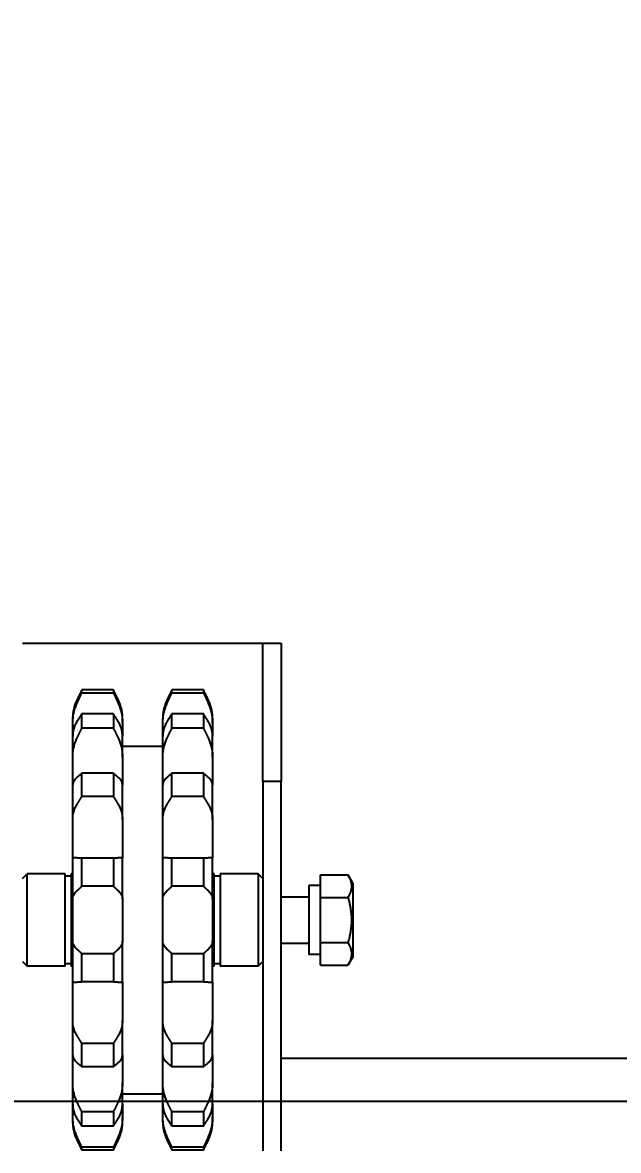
# Model space of a CAD drawing. Header units: millimetres. Extents: x -383313 to -161684, y -117025 to 99224.
# Drawn here: x -332368.6 to -332239.6, y 36572.7 to 36817.1 of the extents above; entities that cross this region are included whole.
import ezdxf

# ---------------------------------------------------------------- set-up
doc = ezdxf.new("R2010")
doc.units = ezdxf.units.MM
doc.header["$MEASUREMENT"] = 0
doc.layers.get('Defpoints').update_dxf_attribs({"color": 31})
for name, color, linetype in [('001__КОНСТРУКТИВ__размеры внутр.', 7, 'Continuous'), ('PV-10B1', 7, 'Continuous'), ('PV-3401', 7, 'Continuous')]:
    doc.layers.add(name, color=color, linetype=linetype)
doc.styles.add('PSTUDIO', font='arial.ttf')
doc.dimstyles.new('PS_TICK', dxfattribs={"dimscale": 100, "dimtxt": 2.5, "dimasz": 1, "dimexe": 2, "dimexo": 2, "dimgap": 1, "dimtad": 1, "dimdec": 0, "dimzin": 0, "dimdsep": 46, "dimtxsty": 'PSTUDIO', "dimblk": 'ARCHTICK', "dimcen": 2, "dimdle": 1.5, "dimse1": 1, "dimse2": 1, "dimadec": 0, "dimazin": 0, "dimtfac": 1, "dimtdec": 0, "dimtix": 1, "dimtmove": 1, "dimatfit": 3, "dimldrblk": 'ARCHTICK', "dimfxl": 1, "dimtolj": 1, "dimtzin": 0, "dimarcsym": 0})

# ---------------------------------------------------------------- blocks, each defined once
blk = doc.blocks.new('_ArchTick')
at = {"color": 0, "linetype": 'ByBlock', "const_width": 0.15}
blk.add_lwpolyline([(-0.5, -0.5), (0.5, 0.5)], dxfattribs=at)
blk = doc.blocks.new('*D245')
at = {"layer": '001__КОНСТРУКТИВ__размеры внутр.', "color": 0, "lineweight": -2, "ltscale": 100, "transparency": 16777216}
for p, q in [((-333441.82, 37873.63), (-333441.82, 35438.43)), ((-328427.44, 36876.75), (-328427.44, 35438.43)), ((-333591.82, 35638.43), (-328277.44, 35638.43))]:
    blk.add_line(p, q, dxfattribs=at)
at = {"layer": 'Defpoints', "color": 0, "ltscale": 100, "transparency": 16777216}
for p in [(-333441.82, 38073.63), (-328427.44, 37076.75), (-328427.44, 35638.43)]:
    blk.add_point(p, dxfattribs=at)
at = {"layer": '001__КОНСТРУКТИВ__размеры внутр.', "color": 0, "lineweight": -2, "ltscale": 100, "transparency": 16777216, "xscale": 100, "yscale": 100, "zscale": 100, "rotation": 180}
blk.add_blockref('_ArchTick', (-333441.82, 35638.43), dxfattribs=at)
at = {"layer": '001__КОНСТРУКТИВ__размеры внутр.', "color": 0, "lineweight": -2, "ltscale": 100, "transparency": 16777216, "xscale": 100, "yscale": 100, "zscale": 100}
blk.add_blockref('_ArchTick', (-328427.44, 35638.43), dxfattribs=at)
at = {"layer": '001__КОНСТРУКТИВ__размеры внутр.', "color": 0, "ltscale": 100, "transparency": 16777216, "insert": (-330934.63, 35866.07), "char_height": 250, "attachment_point": 5, "style": 'PSTUDIO'}
blk.add_mtext('\\A1;5014', dxfattribs=at)
blk = doc.blocks.new('*U200')
at = {"layer": 'PV-3401'}
for p, q in [((-1678.6, 5802.65), (-1678.6, 5357.65)), ((-1716.6, 5373.15), (-1718.42, 5372.1)), ((-1718.42, 5366.15), (-1718.42, 5372.1)), ((-1716.6, 5373.15), (-1700.6, 5373.15)), ((-1713.51, 5366.15), (-1713.51, 5372.1)), ((-1703.7, 5366.15), (-1703.7, 5372.1)), ((-1700.6, 5373.15), (-1698.79, 5372.1)), ((-1698.79, 5366.15), (-1698.79, 5372.1)), ((-1713.51, 5366.15), (-1718.42, 5366.15)), ((-1716.1, 5366.15), (-1716.1, 5363.65)), ((-1703.7, 5366.15), (-1713.51, 5366.15)), ((-1698.79, 5366.15), (-1703.7, 5366.15)), ((-1701.1, 5366.15), (-1701.1, 5363.65)), ((-1716.1, 5363.65), (-1701.1, 5363.65)), ((-1713.6, 5357.65), (-1713.6, 5363.65)), ((-1703.6, 5357.65), (-1703.6, 5363.65)), ((-1768.6, 5357.65), (-1738.6, 5357.65)), ((-1768.6, 5353.65), (-1768.6, 5357.65)), ((-1738.6, 5357.65), (-1738.6, 5353.65)), ((-1658.6, 5357.65), (-1738.6, 5357.65)), ((-1738.6, 5353.65), (-1768.6, 5353.65)), ((-1768.6, 5349.65), (-1768.6, 5353.65)), ((-1738.6, 5353.65), (-1658.6, 5353.65)), ((-1717.6, 5353.65), (-1718.6, 5352.65)), ((-1718.6, 5352.65), (-1698.6, 5352.65)), ((-1718.6, 5352.65), (-1718.6, 5344.45)), ((-1699.6, 5353.65), (-1698.6, 5352.65)), ((-1698.6, 5352.65), (-1698.6, 5344.45)), ((-1768.6, 5305.65), (-1768.6, 5349.65)), ((-1751.26, 5342.8), (-1752.22, 5342.8)), ((-1751.26, 5342.8), (-1749.33, 5342.8)), ((-1749.33, 5342.8), (-1748.46, 5342.8)), ((-1743.87, 5342.8), (-1748.46, 5342.8)), ((-1743.87, 5342.8), (-1742.01, 5342.8)), ((-1742.01, 5342.8), (-1737.81, 5342.8)), ((-1730.38, 5342.8), (-1737.81, 5342.8)), ((-1730.38, 5342.8), (-1728.91, 5342.8)), ((-1728.91, 5342.8), (-1722.15, 5342.8)), ((-1722.15, 5342.8), (-1722.12, 5342.8)), ((-1713.13, 5342.8), (-1722.12, 5342.8)), ((-1718.6, 5344.45), (-1698.6, 5344.45)), ((-1698.6, 5343.15), (-1718.6, 5343.15)), ((-1718.6, 5343.15), (-1718.6, 5342.8)), ((-1718.1, 5344.45), (-1718.1, 5343.15)), ((-1713.13, 5342.8), (-1712.31, 5342.8)), ((-1712.31, 5342.8), (-1704.9, 5342.8)), ((-1704.9, 5342.8), (-1704.08, 5342.8)), ((-1695.09, 5342.8), (-1704.08, 5342.8)), ((-1699.1, 5344.45), (-1699.1, 5343.15)), ((-1698.6, 5343.15), (-1698.6, 5342.8)), ((-1695.09, 5342.8), (-1695.06, 5342.8)), ((-1695.06, 5342.8), (-1688.29, 5342.8)), ((-1688.29, 5342.8), (-1686.83, 5342.8)), ((-1679.39, 5342.8), (-1686.83, 5342.8)), ((-1679.39, 5342.8), (-1675.2, 5342.8)), ((-1675.2, 5342.8), (-1673.34, 5342.8)), ((-1668.74, 5342.8), (-1673.34, 5342.8)), ((-1668.74, 5342.8), (-1667.88, 5342.8)), ((-1667.88, 5342.8), (-1665.95, 5342.8)), ((-1664.99, 5342.8), (-1665.95, 5342.8)), ((-1758.46, 5340.8), (-1758.46, 5334)), ((-1757.81, 5334), (-1757.81, 5340.8)), ((-1753.29, 5340.8), (-1753.29, 5334)), ((-1750.18, 5340.8), (-1750.18, 5334)), ((-1740.39, 5340.8), (-1740.39, 5334)), ((-1735.36, 5340.8), (-1735.36, 5334)), ((-1722, 5340.8), (-1722, 5334)), ((-1715.92, 5340.8), (-1715.92, 5334)), ((-1701.29, 5340.8), (-1701.29, 5334)), ((-1695.21, 5340.8), (-1695.21, 5334)), ((-1681.85, 5340.8), (-1681.85, 5334)), ((-1676.81, 5340.8), (-1676.81, 5334)), ((-1667.03, 5340.8), (-1667.03, 5334)), ((-1663.92, 5340.8), (-1663.92, 5334)), ((-1659.4, 5340.8), (-1659.4, 5334)), ((-1658.75, 5340.8), (-1658.75, 5334)), ((-1751.26, 5332), (-1752.22, 5332)), ((-1749.33, 5332), (-1751.26, 5332)), ((-1748.46, 5332), (-1749.33, 5332)), ((-1743.87, 5332), (-1748.46, 5332)), ((-1746.25, 5323.3), (-1746.25, 5332)), ((-1742.01, 5332), (-1743.87, 5332)), ((-1737.81, 5332), (-1742.01, 5332)), ((-1730.38, 5332), (-1737.81, 5332)), ((-1728.91, 5332), (-1730.38, 5332)), ((-1722.15, 5332), (-1728.91, 5332)), ((-1722.12, 5332), (-1722.15, 5332)), ((-1713.13, 5332), (-1722.12, 5332)), ((-1712.31, 5332), (-1713.13, 5332)), ((-1704.9, 5332), (-1712.31, 5332)), ((-1704.08, 5332), (-1704.9, 5332)), ((-1695.09, 5332), (-1704.08, 5332)), ((-1695.06, 5332), (-1695.09, 5332)), ((-1688.29, 5332), (-1695.06, 5332)), ((-1686.83, 5332), (-1688.29, 5332)), ((-1679.39, 5332), (-1686.83, 5332)), ((-1675.2, 5332), (-1679.39, 5332)), ((-1673.34, 5332), (-1675.2, 5332)), ((-1668.74, 5332), (-1673.34, 5332)), ((-1670.96, 5323.3), (-1670.96, 5332)), ((-1667.88, 5332), (-1668.74, 5332)), ((-1665.95, 5332), (-1667.88, 5332)), ((-1664.99, 5332), (-1665.95, 5332)), ((-1751.26, 5323.3), (-1752.22, 5323.3)), ((-1751.26, 5323.3), (-1749.33, 5323.3)), ((-1749.33, 5323.3), (-1748.46, 5323.3)), ((-1743.87, 5323.3), (-1748.46, 5323.3)), ((-1743.87, 5323.3), (-1742.01, 5323.3)), ((-1742.01, 5323.3), (-1737.81, 5323.3)), ((-1730.38, 5323.3), (-1737.81, 5323.3)), ((-1730.38, 5323.3), (-1728.91, 5323.3)), ((-1728.91, 5323.3), (-1722.15, 5323.3)), ((-1722.15, 5323.3), (-1722.12, 5323.3)), ((-1713.13, 5323.3), (-1722.12, 5323.3)), ((-1713.13, 5323.3), (-1712.31, 5323.3)), ((-1712.31, 5323.3), (-1704.9, 5323.3)), ((-1704.9, 5323.3), (-1704.08, 5323.3)), ((-1695.09, 5323.3), (-1704.08, 5323.3)), ((-1695.09, 5323.3), (-1695.06, 5323.3)), ((-1695.06, 5323.3), (-1688.29, 5323.3)), ((-1688.29, 5323.3), (-1686.83, 5323.3)), ((-1679.39, 5323.3), (-1686.83, 5323.3)), ((-1679.39, 5323.3), (-1675.2, 5323.3)), ((-1675.2, 5323.3), (-1673.34, 5323.3)), ((-1668.74, 5323.3), (-1673.34, 5323.3)), ((-1668.74, 5323.3), (-1667.88, 5323.3)), ((-1667.88, 5323.3), (-1665.95, 5323.3)), ((-1664.99, 5323.3), (-1665.95, 5323.3)), ((-1758.46, 5321.3), (-1758.46, 5314.5)), ((-1757.81, 5314.5), (-1757.81, 5321.3)), ((-1753.29, 5321.3), (-1753.29, 5314.5)), ((-1750.18, 5321.3), (-1750.18, 5314.5)), ((-1740.39, 5321.3), (-1740.39, 5314.5)), ((-1735.36, 5321.3), (-1735.36, 5314.5)), ((-1722, 5321.3), (-1722, 5314.5)), ((-1715.92, 5321.3), (-1715.92, 5314.5)), ((-1701.29, 5321.3), (-1701.29, 5314.5)), ((-1695.21, 5321.3), (-1695.21, 5314.5)), ((-1681.85, 5321.3), (-1681.85, 5314.5)), ((-1676.81, 5321.3), (-1676.81, 5314.5)), ((-1667.03, 5321.3), (-1667.03, 5314.5)), ((-1663.92, 5321.3), (-1663.92, 5314.5)), ((-1659.4, 5321.3), (-1659.4, 5314.5)), ((-1658.75, 5321.3), (-1658.75, 5314.5)), ((-1751.26, 5312.5), (-1752.22, 5312.5)), ((-1749.33, 5312.5), (-1751.26, 5312.5)), ((-1748.46, 5312.5), (-1749.33, 5312.5)), ((-1743.87, 5312.5), (-1748.46, 5312.5)), ((-1742.01, 5312.5), (-1743.87, 5312.5)), ((-1737.81, 5312.5), (-1742.01, 5312.5)), ((-1730.38, 5312.5), (-1737.81, 5312.5)), ((-1728.91, 5312.5), (-1730.38, 5312.5)), ((-1722.15, 5312.5), (-1728.91, 5312.5)), ((-1722.12, 5312.5), (-1722.15, 5312.5)), ((-1713.13, 5312.5), (-1722.12, 5312.5)), ((-1718.6, 5312.5), (-1718.6, 5312.15)), ((-1718.6, 5312.15), (-1698.6, 5312.15)), ((-1698.6, 5310.85), (-1718.6, 5310.85)), ((-1718.6, 5310.85), (-1718.6, 5302.65)), ((-1718.1, 5312.15), (-1718.1, 5310.85)), ((-1712.31, 5312.5), (-1713.13, 5312.5)), ((-1704.9, 5312.5), (-1712.31, 5312.5)), ((-1704.08, 5312.5), (-1704.9, 5312.5)), ((-1695.09, 5312.5), (-1704.08, 5312.5)), ((-1699.1, 5312.15), (-1699.1, 5310.85)), ((-1698.6, 5312.5), (-1698.6, 5312.15)), ((-1698.6, 5310.85), (-1698.6, 5302.65)), ((-1695.06, 5312.5), (-1695.09, 5312.5)), ((-1688.29, 5312.5), (-1695.06, 5312.5)), ((-1686.83, 5312.5), (-1688.29, 5312.5)), ((-1679.39, 5312.5), (-1686.83, 5312.5)), ((-1675.2, 5312.5), (-1679.39, 5312.5)), ((-1673.34, 5312.5), (-1675.2, 5312.5)), ((-1668.74, 5312.5), (-1673.34, 5312.5)), ((-1667.88, 5312.5), (-1668.74, 5312.5)), ((-1665.95, 5312.5), (-1667.88, 5312.5)), ((-1664.99, 5312.5), (-1665.95, 5312.5)), ((-1768.6, 5301.65), (-1768.6, 5305.65)), ((-1698.6, 5302.65), (-1718.6, 5302.65)), ((-1717.6, 5301.65), (-1718.6, 5302.65)), ((-1699.6, 5301.65), (-1698.6, 5302.65))]:
    blk.add_line(p, q, dxfattribs=at)
for centre, start, end in [((-1752.22, 5333.3), 90, 90.6401), ((-1664.99, 5333.3), 89.3599, 90), ((-1752.22, 5341.5), 269.3599, 270), ((-1664.99, 5341.5), 270, 270.6401), ((-1752.22, 5313.8), 90, 90.6401), ((-1664.99, 5313.8), 89.3599, 90), ((-1752.22, 5322), 269.3599, 270), ((-1664.99, 5322), 270, 270.6401)]:
    blk.add_arc(centre, 9.5, start, end, dxfattribs=at)
for points, weights in [([(-1718.42, 5372.1), (-1715.96, 5373.52), (-1713.51, 5372.1)], [1.22364575665, 1.41294441399, 1.22364575665]), ([(-1713.51, 5372.1), (-1708.6, 5373.52), (-1703.7, 5372.1)], [1.22364575665, 1.41294441399, 1.22364575665]), ([(-1703.7, 5372.1), (-1701.24, 5373.52), (-1698.79, 5372.1)], [1.22364575665, 1.41294441399, 1.22364575665]), ([(-1756.37, 5341.83), (-1757.39, 5341.33), (-1758.46, 5340.8)], [1, 1.00025461954, 1]), ([(-1758.46, 5340.8), (-1758.13, 5340.89), (-1757.81, 5340.8)], [1, 1.00194841845, 1]), ([(-1757.81, 5340.8), (-1756.69, 5341.33), (-1755.62, 5341.83)], [1, 1.00025461956, 1]), ([(-1751.68, 5341.83), (-1752.47, 5341.33), (-1753.29, 5340.8)], [1, 1.00025461956, 1]), ([(-1753.29, 5340.8), (-1751.73, 5340.89), (-1750.18, 5340.8)], [1, 1.00194841845, 1]), ([(-1750.18, 5340.8), (-1749.1, 5341.33), (-1748.07, 5341.83)], [1, 1.00025461954, 1]), ([(-1739.53, 5341.83), (-1739.95, 5341.33), (-1740.39, 5340.8)], [1, 1.00025461955, 1]), ([(-1740.39, 5340.8), (-1737.88, 5340.89), (-1735.36, 5340.8)], [1, 1.00194841845, 1]), ([(-1735.36, 5340.8), (-1734.51, 5341.33), (-1733.7, 5341.83)], [1, 1.00025461956, 1]), ([(-1722.04, 5341.83), (-1722.02, 5341.33), (-1722, 5340.8)], [1, 1.00025461956, 1]), ([(-1722, 5340.8), (-1718.96, 5340.89), (-1715.92, 5340.8)], [1, 1.00194841845, 1]), ([(-1715.92, 5340.8), (-1715.44, 5341.33), (-1714.98, 5341.83)], [1, 1.00025461955, 1]), ([(-1702.22, 5341.83), (-1701.77, 5341.33), (-1701.29, 5340.8)], [1, 1.00025461957, 1]), ([(-1701.29, 5340.8), (-1698.25, 5340.89), (-1695.21, 5340.8)], [1, 1.00194841845, 1]), ([(-1695.21, 5340.8), (-1695.19, 5341.33), (-1695.17, 5341.83)], [1, 1.00025461957, 1]), ([(-1683.51, 5341.83), (-1682.7, 5341.33), (-1681.85, 5340.8)], [1, 1.00025461956, 1]), ([(-1681.85, 5340.8), (-1679.33, 5340.89), (-1676.81, 5340.8)], [1, 1.00194841845, 1]), ([(-1676.81, 5340.8), (-1677.25, 5341.33), (-1677.67, 5341.83)], [1, 1.00025461955, 1]), ([(-1669.14, 5341.83), (-1668.1, 5341.33), (-1667.03, 5340.8)], [1, 1.00025461956, 1]), ([(-1667.03, 5340.8), (-1665.47, 5340.89), (-1663.92, 5340.8)], [1, 1.00194841845, 1]), ([(-1663.92, 5340.8), (-1664.74, 5341.33), (-1665.53, 5341.83)], [1, 1.00025461955, 1]), ([(-1661.59, 5341.83), (-1660.52, 5341.33), (-1659.4, 5340.8)], [1, 1.00025461958, 1]), ([(-1658.75, 5340.8), (-1659.81, 5341.33), (-1660.83, 5341.83)], [1, 1.00025461957, 1]), ([(-1659.4, 5340.8), (-1659.07, 5340.89), (-1658.75, 5340.8)], [1, 1.00194841845, 1]), ([(-1757.81, 5334), (-1758.13, 5333.9), (-1758.46, 5334)], [1, 1.00194841845, 1]), ([(-1758.46, 5334), (-1757.39, 5333.47), (-1756.37, 5332.97)], [1, 1.00025461957, 1]), ([(-1755.62, 5332.97), (-1756.69, 5333.47), (-1757.81, 5334)], [1, 1.00025461957, 1]), ([(-1750.18, 5334), (-1751.73, 5333.9), (-1753.29, 5334)], [1, 1.00194841845, 1]), ([(-1753.29, 5334), (-1752.47, 5333.47), (-1751.68, 5332.97)], [1, 1.00025461955, 1]), ([(-1748.07, 5332.97), (-1749.1, 5333.47), (-1750.18, 5334)], [1, 1.00025461956, 1]), ([(-1735.36, 5334), (-1737.88, 5333.9), (-1740.39, 5334)], [1, 1.00194841845, 1]), ([(-1740.39, 5334), (-1739.95, 5333.47), (-1739.53, 5332.97)], [1, 1.00025461956, 1]), ([(-1733.7, 5332.97), (-1734.51, 5333.47), (-1735.36, 5334)], [1, 1.00025461957, 1]), ([(-1722, 5334), (-1722.02, 5333.47), (-1722.04, 5332.97)], [1, 1.00025461955, 1]), ([(-1715.92, 5334), (-1718.96, 5333.9), (-1722, 5334)], [1, 1.00194841845, 1]), ([(-1714.98, 5332.97), (-1715.44, 5333.47), (-1715.92, 5334)], [1, 1.00025461956, 1]), ([(-1701.29, 5334), (-1701.77, 5333.47), (-1702.22, 5332.97)], [1, 1.00025461958, 1]), ([(-1695.21, 5334), (-1698.25, 5333.9), (-1701.29, 5334)], [1, 1.00194841845, 1]), ([(-1695.17, 5332.97), (-1695.19, 5333.47), (-1695.21, 5334)], [1, 1.00025461956, 1]), ([(-1681.85, 5334), (-1682.7, 5333.47), (-1683.51, 5332.97)], [1, 1.00025461956, 1]), ([(-1676.81, 5334), (-1679.33, 5333.9), (-1681.85, 5334)], [1, 1.00194841845, 1]), ([(-1677.67, 5332.97), (-1677.25, 5333.47), (-1676.81, 5334)], [1, 1.00025461956, 1]), ([(-1667.03, 5334), (-1668.1, 5333.47), (-1669.14, 5332.97)], [1, 1.00025461954, 1]), ([(-1663.92, 5334), (-1665.47, 5333.9), (-1667.03, 5334)], [1, 1.00194841845, 1]), ([(-1665.53, 5332.97), (-1664.74, 5333.47), (-1663.92, 5334)], [1, 1.00025461957, 1]), ([(-1659.4, 5334), (-1660.52, 5333.47), (-1661.59, 5332.97)], [1, 1.00025461953, 1]), ([(-1660.83, 5332.97), (-1659.81, 5333.47), (-1658.75, 5334)], [1, 1.00025461955, 1]), ([(-1658.75, 5334), (-1659.07, 5333.9), (-1659.4, 5334)], [1, 1.00194841845, 1]), ([(-1756.37, 5322.33), (-1757.39, 5321.83), (-1758.46, 5321.3)], [1, 1.00025461956, 1]), ([(-1758.46, 5321.3), (-1758.13, 5321.39), (-1757.81, 5321.3)], [1, 1.00194841845, 1]), ([(-1757.81, 5321.3), (-1756.69, 5321.83), (-1755.62, 5322.33)], [1, 1.00025461955, 1]), ([(-1751.68, 5322.33), (-1752.47, 5321.83), (-1753.29, 5321.3)], [1, 1.00025461957, 1]), ([(-1753.29, 5321.3), (-1751.73, 5321.39), (-1750.18, 5321.3)], [1, 1.00194841845, 1]), ([(-1750.18, 5321.3), (-1749.1, 5321.83), (-1748.07, 5322.33)], [1, 1.00025461954, 1]), ([(-1739.53, 5322.33), (-1739.95, 5321.83), (-1740.39, 5321.3)], [1, 1.00025461956, 1]), ([(-1740.39, 5321.3), (-1737.88, 5321.39), (-1735.36, 5321.3)], [1, 1.00194841845, 1]), ([(-1735.36, 5321.3), (-1734.51, 5321.83), (-1733.7, 5322.33)], [1, 1.00025461956, 1]), ([(-1722.04, 5322.33), (-1722.02, 5321.83), (-1722, 5321.3)], [1, 1.00025461954, 1]), ([(-1722, 5321.3), (-1718.96, 5321.39), (-1715.92, 5321.3)], [1, 1.00194841845, 1]), ([(-1715.92, 5321.3), (-1715.44, 5321.83), (-1714.98, 5322.33)], [1, 1.00025461958, 1]), ([(-1702.22, 5322.33), (-1701.77, 5321.83), (-1701.29, 5321.3)], [1, 1.00025461957, 1]), ([(-1701.29, 5321.3), (-1698.25, 5321.39), (-1695.21, 5321.3)], [1, 1.00194841845, 1]), ([(-1695.21, 5321.3), (-1695.19, 5321.83), (-1695.17, 5322.33)], [1, 1.00025461957, 1]), ([(-1683.51, 5322.33), (-1682.7, 5321.83), (-1681.85, 5321.3)], [1, 1.00025461957, 1]), ([(-1681.85, 5321.3), (-1679.33, 5321.39), (-1676.81, 5321.3)], [1, 1.00194841845, 1]), ([(-1676.81, 5321.3), (-1677.25, 5321.83), (-1677.67, 5322.33)], [1, 1.00025461955, 1]), ([(-1669.14, 5322.33), (-1668.1, 5321.83), (-1667.03, 5321.3)], [1, 1.00025461957, 1]), ([(-1667.03, 5321.3), (-1665.47, 5321.39), (-1663.92, 5321.3)], [1, 1.00194841845, 1]), ([(-1663.92, 5321.3), (-1664.74, 5321.83), (-1665.53, 5322.33)], [1, 1.00025461956, 1]), ([(-1661.59, 5322.33), (-1660.52, 5321.83), (-1659.4, 5321.3)], [1, 1.00025461957, 1]), ([(-1658.75, 5321.3), (-1659.81, 5321.83), (-1660.83, 5322.33)], [1, 1.00025461957, 1]), ([(-1659.4, 5321.3), (-1659.07, 5321.39), (-1658.75, 5321.3)], [1, 1.00194841845, 1]), ([(-1758.46, 5314.5), (-1757.39, 5313.97), (-1756.37, 5313.47)], [1, 1.00025461955, 1]), ([(-1757.81, 5314.5), (-1758.13, 5314.4), (-1758.46, 5314.5)], [1, 1.00194841845, 1]), ([(-1755.62, 5313.47), (-1756.69, 5313.97), (-1757.81, 5314.5)], [1, 1.00025461956, 1]), ([(-1753.29, 5314.5), (-1752.47, 5313.97), (-1751.68, 5313.47)], [1, 1.00025461955, 1]), ([(-1750.18, 5314.5), (-1751.73, 5314.4), (-1753.29, 5314.5)], [1, 1.00194841845, 1]), ([(-1748.07, 5313.47), (-1749.1, 5313.97), (-1750.18, 5314.5)], [1, 1.00025461957, 1]), ([(-1740.39, 5314.5), (-1739.95, 5313.97), (-1739.53, 5313.47)], [1, 1.00025461955, 1]), ([(-1735.36, 5314.5), (-1737.88, 5314.4), (-1740.39, 5314.5)], [1, 1.00194841845, 1]), ([(-1733.7, 5313.47), (-1734.51, 5313.97), (-1735.36, 5314.5)], [1, 1.00025461956, 1]), ([(-1722, 5314.5), (-1722.02, 5313.97), (-1722.04, 5313.47)], [1, 1.00025461953, 1]), ([(-1715.92, 5314.5), (-1718.96, 5314.4), (-1722, 5314.5)], [1, 1.00194841845, 1]), ([(-1714.98, 5313.47), (-1715.44, 5313.97), (-1715.92, 5314.5)], [1, 1.00025461957, 1]), ([(-1701.29, 5314.5), (-1701.77, 5313.97), (-1702.22, 5313.47)], [1, 1.00025461956, 1]), ([(-1695.21, 5314.5), (-1698.25, 5314.4), (-1701.29, 5314.5)], [1, 1.00194841845, 1]), ([(-1695.17, 5313.47), (-1695.19, 5313.97), (-1695.21, 5314.5)], [1, 1.00025461956, 1]), ([(-1681.85, 5314.5), (-1682.7, 5313.97), (-1683.51, 5313.47)], [1, 1.00025461958, 1]), ([(-1676.81, 5314.5), (-1679.33, 5314.4), (-1681.85, 5314.5)], [1, 1.00194841845, 1]), ([(-1677.67, 5313.47), (-1677.25, 5313.97), (-1676.81, 5314.5)], [1, 1.00025461956, 1]), ([(-1667.03, 5314.5), (-1668.1, 5313.97), (-1669.14, 5313.47)], [1, 1.00025461957, 1]), ([(-1663.92, 5314.5), (-1665.47, 5314.4), (-1667.03, 5314.5)], [1, 1.00194841845, 1]), ([(-1665.53, 5313.47), (-1664.74, 5313.97), (-1663.92, 5314.5)], [1, 1.00025461954, 1]), ([(-1659.4, 5314.5), (-1660.52, 5313.97), (-1661.59, 5313.47)], [1, 1.00025461957, 1]), ([(-1660.83, 5313.47), (-1659.81, 5313.97), (-1658.75, 5314.5)], [1, 1.00025461957, 1]), ([(-1658.75, 5314.5), (-1659.07, 5314.4), (-1659.4, 5314.5)], [1, 1.00194841845, 1])]:
    blk.add_rational_spline(points, weights, degree=2, dxfattribs=at)
for points, knots in [([(-1752.32, 5342.8), (-1752.59, 5342.8), (-1752.86, 5342.78), (-1753.46, 5342.72), (-1753.78, 5342.68), (-1754.41, 5342.55), (-1754.73, 5342.46), (-1755.34, 5342.27), (-1755.63, 5342.17), (-1756.06, 5341.98), (-1756.22, 5341.91), (-1756.37, 5341.83)], [43.697264, 43.697264, 43.697264, 43.697264, 44.52713, 44.52713, 45.468654, 45.468654, 46.410179, 46.410179, 47.351703, 47.351703, 47.881108, 47.881108, 47.881108, 47.881108]), ([(-1755.62, 5341.83), (-1755.45, 5341.91), (-1755.29, 5341.98), (-1754.84, 5342.17), (-1754.53, 5342.27), (-1753.89, 5342.46), (-1753.56, 5342.55), (-1752.89, 5342.68), (-1752.56, 5342.72), (-1751.89, 5342.78), (-1751.57, 5342.8), (-1751.26, 5342.8)], [10.115097, 10.115097, 10.115097, 10.115097, 10.644502, 10.644502, 11.586026, 11.586026, 12.527551, 12.527551, 13.469075, 13.469075, 14.4106, 14.4106, 14.4106, 14.4106]), ([(-1748.46, 5342.8), (-1748.69, 5342.8), (-1748.93, 5342.78), (-1749.42, 5342.72), (-1749.67, 5342.68), (-1750.16, 5342.55), (-1750.4, 5342.46), (-1750.87, 5342.27), (-1751.1, 5342.17), (-1751.43, 5341.98), (-1751.55, 5341.91), (-1751.68, 5341.83)], [43.585605, 43.585605, 43.585605, 43.585605, 44.52713, 44.52713, 45.468654, 45.468654, 46.410179, 46.410179, 47.351703, 47.351703, 47.881108, 47.881108, 47.881108, 47.881108]), ([(-1748.07, 5341.83), (-1747.91, 5341.91), (-1747.75, 5341.98), (-1747.32, 5342.17), (-1747.02, 5342.27), (-1746.41, 5342.46), (-1746.09, 5342.55), (-1745.44, 5342.68), (-1745.12, 5342.72), (-1744.48, 5342.78), (-1744.17, 5342.8), (-1743.87, 5342.8)], [10.115097, 10.115097, 10.115097, 10.115097, 10.644502, 10.644502, 11.586026, 11.586026, 12.527551, 12.527551, 13.469075, 13.469075, 14.4106, 14.4106, 14.4106, 14.4106]), ([(-1737.81, 5342.8), (-1737.94, 5342.8), (-1738.06, 5342.78), (-1738.33, 5342.72), (-1738.46, 5342.68), (-1738.72, 5342.55), (-1738.85, 5342.46), (-1739.1, 5342.27), (-1739.22, 5342.17), (-1739.4, 5341.98), (-1739.47, 5341.91), (-1739.53, 5341.83)], [43.585605, 43.585605, 43.585605, 43.585605, 44.52713, 44.52713, 45.468654, 45.468654, 46.410179, 46.410179, 47.351703, 47.351703, 47.881108, 47.881108, 47.881108, 47.881108]), ([(-1733.7, 5341.83), (-1733.57, 5341.91), (-1733.44, 5341.98), (-1733.1, 5342.17), (-1732.87, 5342.27), (-1732.38, 5342.46), (-1732.13, 5342.55), (-1731.62, 5342.68), (-1731.37, 5342.72), (-1730.86, 5342.78), (-1730.62, 5342.8), (-1730.38, 5342.8)], [10.115097, 10.115097, 10.115097, 10.115097, 10.644502, 10.644502, 11.586026, 11.586026, 12.527551, 12.527551, 13.469075, 13.469075, 14.4106, 14.4106, 14.4106, 14.4106]), ([(-1722.12, 5342.8), (-1722.11, 5342.8), (-1722.1, 5342.78), (-1722.09, 5342.72), (-1722.09, 5342.68), (-1722.07, 5342.55), (-1722.07, 5342.46), (-1722.06, 5342.27), (-1722.05, 5342.17), (-1722.04, 5341.98), (-1722.04, 5341.91), (-1722.04, 5341.83)], [43.585605, 43.585605, 43.585605, 43.585605, 44.52713, 44.52713, 45.468654, 45.468654, 46.410179, 46.410179, 47.351703, 47.351703, 47.881108, 47.881108, 47.881108, 47.881108]), ([(-1714.98, 5341.83), (-1714.91, 5341.91), (-1714.84, 5341.98), (-1714.65, 5342.17), (-1714.52, 5342.27), (-1714.25, 5342.46), (-1714.11, 5342.55), (-1713.82, 5342.68), (-1713.68, 5342.72), (-1713.4, 5342.78), (-1713.26, 5342.8), (-1713.13, 5342.8)], [10.115097, 10.115097, 10.115097, 10.115097, 10.644502, 10.644502, 11.586026, 11.586026, 12.527551, 12.527551, 13.469075, 13.469075, 14.4106, 14.4106, 14.4106, 14.4106]), ([(-1704.08, 5342.8), (-1703.95, 5342.8), (-1703.81, 5342.78), (-1703.53, 5342.72), (-1703.38, 5342.68), (-1703.1, 5342.55), (-1702.96, 5342.46), (-1702.69, 5342.27), (-1702.56, 5342.17), (-1702.36, 5341.98), (-1702.29, 5341.91), (-1702.22, 5341.83)], [43.585605, 43.585605, 43.585605, 43.585605, 44.52713, 44.52713, 45.468654, 45.468654, 46.410179, 46.410179, 47.351703, 47.351703, 47.881108, 47.881108, 47.881108, 47.881108]), ([(-1695.17, 5341.83), (-1695.16, 5341.91), (-1695.16, 5341.98), (-1695.15, 5342.17), (-1695.15, 5342.27), (-1695.14, 5342.46), (-1695.13, 5342.55), (-1695.12, 5342.68), (-1695.11, 5342.72), (-1695.1, 5342.78), (-1695.1, 5342.8), (-1695.09, 5342.8)], [10.115097, 10.115097, 10.115097, 10.115097, 10.644502, 10.644502, 11.586026, 11.586026, 12.527551, 12.527551, 13.469075, 13.469075, 14.4106, 14.4106, 14.4106, 14.4106]), ([(-1686.83, 5342.8), (-1686.59, 5342.8), (-1686.34, 5342.78), (-1685.84, 5342.72), (-1685.58, 5342.68), (-1685.07, 5342.55), (-1684.82, 5342.46), (-1684.34, 5342.27), (-1684.1, 5342.17), (-1683.76, 5341.98), (-1683.64, 5341.91), (-1683.51, 5341.83)], [43.585605, 43.585605, 43.585605, 43.585605, 44.52713, 44.52713, 45.468654, 45.468654, 46.410179, 46.410179, 47.351703, 47.351703, 47.881108, 47.881108, 47.881108, 47.881108]), ([(-1677.67, 5341.83), (-1677.74, 5341.91), (-1677.8, 5341.98), (-1677.98, 5342.17), (-1678.1, 5342.27), (-1678.35, 5342.46), (-1678.48, 5342.55), (-1678.75, 5342.68), (-1678.88, 5342.72), (-1679.14, 5342.78), (-1679.27, 5342.8), (-1679.39, 5342.8)], [10.115097, 10.115097, 10.115097, 10.115097, 10.644502, 10.644502, 11.586026, 11.586026, 12.527551, 12.527551, 13.469075, 13.469075, 14.4106, 14.4106, 14.4106, 14.4106]), ([(-1673.34, 5342.8), (-1673.04, 5342.8), (-1672.73, 5342.78), (-1672.09, 5342.72), (-1671.76, 5342.68), (-1671.12, 5342.55), (-1670.8, 5342.46), (-1670.19, 5342.27), (-1669.89, 5342.17), (-1669.45, 5341.98), (-1669.3, 5341.91), (-1669.14, 5341.83)], [43.585605, 43.585605, 43.585605, 43.585605, 44.52713, 44.52713, 45.468654, 45.468654, 46.410179, 46.410179, 47.351703, 47.351703, 47.881108, 47.881108, 47.881108, 47.881108]), ([(-1665.53, 5341.83), (-1665.65, 5341.91), (-1665.77, 5341.98), (-1666.11, 5342.17), (-1666.33, 5342.27), (-1666.8, 5342.46), (-1667.05, 5342.55), (-1667.54, 5342.68), (-1667.79, 5342.72), (-1668.27, 5342.78), (-1668.52, 5342.8), (-1668.74, 5342.8)], [10.115097, 10.115097, 10.115097, 10.115097, 10.644502, 10.644502, 11.586026, 11.586026, 12.527551, 12.527551, 13.469075, 13.469075, 14.4106, 14.4106, 14.4106, 14.4106]), ([(-1665.95, 5342.8), (-1665.64, 5342.8), (-1665.31, 5342.78), (-1664.65, 5342.72), (-1664.31, 5342.68), (-1663.64, 5342.55), (-1663.31, 5342.46), (-1662.68, 5342.27), (-1662.37, 5342.17), (-1661.92, 5341.98), (-1661.75, 5341.91), (-1661.59, 5341.83)], [43.585605, 43.585605, 43.585605, 43.585605, 44.52713, 44.52713, 45.468654, 45.468654, 46.410179, 46.410179, 47.351703, 47.351703, 47.881108, 47.881108, 47.881108, 47.881108]), ([(-1660.83, 5341.83), (-1660.99, 5341.91), (-1661.15, 5341.98), (-1661.58, 5342.17), (-1661.87, 5342.27), (-1662.48, 5342.46), (-1662.79, 5342.55), (-1663.43, 5342.68), (-1663.75, 5342.72), (-1664.34, 5342.78), (-1664.62, 5342.8), (-1664.88, 5342.8)], [10.115097, 10.115097, 10.115097, 10.115097, 10.644502, 10.644502, 11.586026, 11.586026, 12.527551, 12.527551, 13.469075, 13.469075, 14.298941, 14.298941, 14.298941, 14.298941]), ([(-1756.37, 5332.97), (-1756.22, 5332.89), (-1756.06, 5332.82), (-1755.63, 5332.63), (-1755.34, 5332.52), (-1754.73, 5332.33), (-1754.41, 5332.25), (-1753.78, 5332.12), (-1753.46, 5332.08), (-1752.86, 5332.02), (-1752.59, 5332), (-1752.32, 5332)], [10.115097, 10.115097, 10.115097, 10.115097, 10.644502, 10.644502, 11.586026, 11.586026, 12.527551, 12.527551, 13.469075, 13.469075, 14.298941, 14.298941, 14.298941, 14.298941]), ([(-1751.26, 5332), (-1751.57, 5332), (-1751.89, 5332.01), (-1752.56, 5332.08), (-1752.89, 5332.12), (-1753.56, 5332.25), (-1753.89, 5332.33), (-1754.53, 5332.52), (-1754.84, 5332.63), (-1755.29, 5332.82), (-1755.45, 5332.89), (-1755.62, 5332.97)], [43.585571, 43.585571, 43.585571, 43.585571, 44.527095, 44.527095, 45.468619, 45.468619, 46.410144, 46.410144, 47.351668, 47.351668, 47.881074, 47.881074, 47.881074, 47.881074]), ([(-1751.68, 5332.97), (-1751.55, 5332.89), (-1751.43, 5332.82), (-1751.1, 5332.63), (-1750.87, 5332.52), (-1750.4, 5332.33), (-1750.16, 5332.25), (-1749.67, 5332.12), (-1749.42, 5332.08), (-1748.93, 5332.01), (-1748.69, 5332), (-1748.46, 5332)], [10.115097, 10.115097, 10.115097, 10.115097, 10.644502, 10.644502, 11.586026, 11.586026, 12.527551, 12.527551, 13.469075, 13.469075, 14.4106, 14.4106, 14.4106, 14.4106]), ([(-1743.87, 5332), (-1744.17, 5332), (-1744.48, 5332.01), (-1745.12, 5332.08), (-1745.44, 5332.12), (-1746.09, 5332.25), (-1746.41, 5332.33), (-1747.02, 5332.52), (-1747.32, 5332.63), (-1747.75, 5332.82), (-1747.91, 5332.89), (-1748.07, 5332.97)], [43.585571, 43.585571, 43.585571, 43.585571, 44.527095, 44.527095, 45.468619, 45.468619, 46.410144, 46.410144, 47.351668, 47.351668, 47.881074, 47.881074, 47.881074, 47.881074]), ([(-1739.53, 5332.97), (-1739.47, 5332.89), (-1739.4, 5332.82), (-1739.22, 5332.63), (-1739.1, 5332.52), (-1738.85, 5332.33), (-1738.72, 5332.25), (-1738.46, 5332.12), (-1738.33, 5332.08), (-1738.06, 5332.01), (-1737.94, 5332), (-1737.81, 5332)], [10.115097, 10.115097, 10.115097, 10.115097, 10.644502, 10.644502, 11.586026, 11.586026, 12.527551, 12.527551, 13.469075, 13.469075, 14.4106, 14.4106, 14.4106, 14.4106]), ([(-1730.38, 5332), (-1730.62, 5332), (-1730.86, 5332.01), (-1731.37, 5332.08), (-1731.62, 5332.12), (-1732.13, 5332.25), (-1732.38, 5332.33), (-1732.87, 5332.52), (-1733.1, 5332.63), (-1733.44, 5332.82), (-1733.57, 5332.89), (-1733.7, 5332.97)], [43.585571, 43.585571, 43.585571, 43.585571, 44.527095, 44.527095, 45.468619, 45.468619, 46.410144, 46.410144, 47.351668, 47.351668, 47.881074, 47.881074, 47.881074, 47.881074]), ([(-1722.04, 5332.97), (-1722.04, 5332.89), (-1722.04, 5332.82), (-1722.05, 5332.63), (-1722.06, 5332.52), (-1722.07, 5332.33), (-1722.07, 5332.25), (-1722.09, 5332.12), (-1722.09, 5332.08), (-1722.1, 5332.01), (-1722.11, 5332), (-1722.12, 5332)], [10.115097, 10.115097, 10.115097, 10.115097, 10.644502, 10.644502, 11.586026, 11.586026, 12.527551, 12.527551, 13.469075, 13.469075, 14.4106, 14.4106, 14.4106, 14.4106]), ([(-1713.13, 5332), (-1713.26, 5332), (-1713.4, 5332.01), (-1713.68, 5332.08), (-1713.82, 5332.12), (-1714.11, 5332.25), (-1714.25, 5332.33), (-1714.52, 5332.52), (-1714.65, 5332.63), (-1714.84, 5332.82), (-1714.91, 5332.89), (-1714.98, 5332.97)], [43.585571, 43.585571, 43.585571, 43.585571, 44.527095, 44.527095, 45.468619, 45.468619, 46.410144, 46.410144, 47.351668, 47.351668, 47.881074, 47.881074, 47.881074, 47.881074]), ([(-1702.22, 5332.97), (-1702.29, 5332.89), (-1702.36, 5332.82), (-1702.56, 5332.63), (-1702.69, 5332.52), (-1702.96, 5332.33), (-1703.1, 5332.25), (-1703.38, 5332.12), (-1703.53, 5332.08), (-1703.81, 5332.01), (-1703.95, 5332), (-1704.08, 5332)], [10.115097, 10.115097, 10.115097, 10.115097, 10.644502, 10.644502, 11.586026, 11.586026, 12.527551, 12.527551, 13.469075, 13.469075, 14.4106, 14.4106, 14.4106, 14.4106]), ([(-1695.09, 5332), (-1695.1, 5332), (-1695.1, 5332.01), (-1695.11, 5332.08), (-1695.12, 5332.12), (-1695.13, 5332.25), (-1695.14, 5332.33), (-1695.15, 5332.52), (-1695.15, 5332.63), (-1695.16, 5332.82), (-1695.16, 5332.89), (-1695.17, 5332.97)], [43.585571, 43.585571, 43.585571, 43.585571, 44.527095, 44.527095, 45.468619, 45.468619, 46.410144, 46.410144, 47.351668, 47.351668, 47.881074, 47.881074, 47.881074, 47.881074]), ([(-1683.51, 5332.97), (-1683.64, 5332.89), (-1683.76, 5332.82), (-1684.1, 5332.63), (-1684.34, 5332.52), (-1684.82, 5332.33), (-1685.07, 5332.25), (-1685.58, 5332.12), (-1685.84, 5332.08), (-1686.34, 5332.01), (-1686.59, 5332), (-1686.83, 5332)], [10.115097, 10.115097, 10.115097, 10.115097, 10.644502, 10.644502, 11.586026, 11.586026, 12.527551, 12.527551, 13.469075, 13.469075, 14.4106, 14.4106, 14.4106, 14.4106]), ([(-1679.39, 5332), (-1679.27, 5332), (-1679.14, 5332.01), (-1678.88, 5332.08), (-1678.75, 5332.12), (-1678.48, 5332.25), (-1678.35, 5332.33), (-1678.1, 5332.52), (-1677.98, 5332.63), (-1677.8, 5332.82), (-1677.74, 5332.89), (-1677.67, 5332.97)], [43.585571, 43.585571, 43.585571, 43.585571, 44.527095, 44.527095, 45.468619, 45.468619, 46.410144, 46.410144, 47.351668, 47.351668, 47.881074, 47.881074, 47.881074, 47.881074]), ([(-1669.14, 5332.97), (-1669.3, 5332.89), (-1669.45, 5332.82), (-1669.89, 5332.63), (-1670.19, 5332.52), (-1670.8, 5332.33), (-1671.12, 5332.25), (-1671.76, 5332.12), (-1672.09, 5332.08), (-1672.73, 5332.01), (-1673.04, 5332), (-1673.34, 5332)], [10.115097, 10.115097, 10.115097, 10.115097, 10.644502, 10.644502, 11.586026, 11.586026, 12.527551, 12.527551, 13.469075, 13.469075, 14.4106, 14.4106, 14.4106, 14.4106]), ([(-1668.74, 5332), (-1668.52, 5332), (-1668.27, 5332.01), (-1667.79, 5332.08), (-1667.54, 5332.12), (-1667.05, 5332.25), (-1666.8, 5332.33), (-1666.33, 5332.52), (-1666.11, 5332.63), (-1665.77, 5332.82), (-1665.65, 5332.89), (-1665.53, 5332.97)], [43.585571, 43.585571, 43.585571, 43.585571, 44.527095, 44.527095, 45.468619, 45.468619, 46.410144, 46.410144, 47.351668, 47.351668, 47.881074, 47.881074, 47.881074, 47.881074]), ([(-1661.59, 5332.97), (-1661.75, 5332.89), (-1661.92, 5332.82), (-1662.37, 5332.63), (-1662.68, 5332.52), (-1663.31, 5332.33), (-1663.64, 5332.25), (-1664.31, 5332.12), (-1664.65, 5332.08), (-1665.31, 5332.01), (-1665.64, 5332), (-1665.95, 5332)], [10.115097, 10.115097, 10.115097, 10.115097, 10.644502, 10.644502, 11.586026, 11.586026, 12.527551, 12.527551, 13.469075, 13.469075, 14.4106, 14.4106, 14.4106, 14.4106]), ([(-1664.88, 5332), (-1664.62, 5332), (-1664.34, 5332.02), (-1663.75, 5332.08), (-1663.43, 5332.12), (-1662.79, 5332.25), (-1662.48, 5332.33), (-1661.87, 5332.52), (-1661.58, 5332.63), (-1661.15, 5332.82), (-1660.99, 5332.89), (-1660.83, 5332.97)], [43.697229, 43.697229, 43.697229, 43.697229, 44.527095, 44.527095, 45.468619, 45.468619, 46.410144, 46.410144, 47.351668, 47.351668, 47.881074, 47.881074, 47.881074, 47.881074]), ([(-1752.32, 5323.3), (-1752.59, 5323.3), (-1752.86, 5323.28), (-1753.46, 5323.22), (-1753.78, 5323.18), (-1754.41, 5323.05), (-1754.73, 5322.96), (-1755.34, 5322.77), (-1755.63, 5322.67), (-1756.06, 5322.48), (-1756.22, 5322.41), (-1756.37, 5322.33)], [43.697229, 43.697229, 43.697229, 43.697229, 44.527095, 44.527095, 45.468619, 45.468619, 46.410144, 46.410144, 47.351668, 47.351668, 47.881074, 47.881074, 47.881074, 47.881074]), ([(-1755.62, 5322.33), (-1755.45, 5322.41), (-1755.29, 5322.48), (-1754.84, 5322.67), (-1754.53, 5322.77), (-1753.89, 5322.96), (-1753.56, 5323.05), (-1752.89, 5323.18), (-1752.56, 5323.22), (-1751.89, 5323.28), (-1751.57, 5323.3), (-1751.26, 5323.3)], [10.115097, 10.115097, 10.115097, 10.115097, 10.644502, 10.644502, 11.586026, 11.586026, 12.527551, 12.527551, 13.469075, 13.469075, 14.4106, 14.4106, 14.4106, 14.4106]), ([(-1748.46, 5323.3), (-1748.69, 5323.3), (-1748.93, 5323.28), (-1749.42, 5323.22), (-1749.67, 5323.18), (-1750.16, 5323.05), (-1750.4, 5322.96), (-1750.87, 5322.77), (-1751.1, 5322.67), (-1751.43, 5322.48), (-1751.55, 5322.41), (-1751.68, 5322.33)], [43.585571, 43.585571, 43.585571, 43.585571, 44.527095, 44.527095, 45.468619, 45.468619, 46.410144, 46.410144, 47.351668, 47.351668, 47.881074, 47.881074, 47.881074, 47.881074]), ([(-1748.07, 5322.33), (-1747.91, 5322.41), (-1747.75, 5322.48), (-1747.32, 5322.67), (-1747.02, 5322.77), (-1746.41, 5322.96), (-1746.09, 5323.05), (-1745.44, 5323.18), (-1745.12, 5323.22), (-1744.48, 5323.28), (-1744.17, 5323.3), (-1743.87, 5323.3)], [10.115097, 10.115097, 10.115097, 10.115097, 10.644502, 10.644502, 11.586026, 11.586026, 12.527551, 12.527551, 13.469075, 13.469075, 14.4106, 14.4106, 14.4106, 14.4106]), ([(-1737.81, 5323.3), (-1737.94, 5323.3), (-1738.06, 5323.28), (-1738.33, 5323.22), (-1738.46, 5323.18), (-1738.72, 5323.05), (-1738.85, 5322.96), (-1739.1, 5322.77), (-1739.22, 5322.67), (-1739.4, 5322.48), (-1739.47, 5322.41), (-1739.53, 5322.33)], [43.585571, 43.585571, 43.585571, 43.585571, 44.527095, 44.527095, 45.468619, 45.468619, 46.410144, 46.410144, 47.351668, 47.351668, 47.881074, 47.881074, 47.881074, 47.881074]), ([(-1733.7, 5322.33), (-1733.57, 5322.41), (-1733.44, 5322.48), (-1733.1, 5322.67), (-1732.87, 5322.77), (-1732.38, 5322.96), (-1732.13, 5323.05), (-1731.62, 5323.18), (-1731.37, 5323.22), (-1730.86, 5323.28), (-1730.62, 5323.3), (-1730.38, 5323.3)], [10.115097, 10.115097, 10.115097, 10.115097, 10.644502, 10.644502, 11.586026, 11.586026, 12.527551, 12.527551, 13.469075, 13.469075, 14.4106, 14.4106, 14.4106, 14.4106]), ([(-1722.12, 5323.3), (-1722.11, 5323.3), (-1722.1, 5323.28), (-1722.09, 5323.22), (-1722.09, 5323.18), (-1722.07, 5323.05), (-1722.07, 5322.96), (-1722.06, 5322.77), (-1722.05, 5322.67), (-1722.04, 5322.48), (-1722.04, 5322.41), (-1722.04, 5322.33)], [43.585571, 43.585571, 43.585571, 43.585571, 44.527095, 44.527095, 45.468619, 45.468619, 46.410144, 46.410144, 47.351668, 47.351668, 47.881074, 47.881074, 47.881074, 47.881074]), ([(-1714.98, 5322.33), (-1714.91, 5322.41), (-1714.84, 5322.48), (-1714.65, 5322.67), (-1714.52, 5322.77), (-1714.25, 5322.96), (-1714.11, 5323.05), (-1713.82, 5323.18), (-1713.68, 5323.22), (-1713.4, 5323.28), (-1713.26, 5323.3), (-1713.13, 5323.3)], [10.115097, 10.115097, 10.115097, 10.115097, 10.644502, 10.644502, 11.586026, 11.586026, 12.527551, 12.527551, 13.469075, 13.469075, 14.4106, 14.4106, 14.4106, 14.4106]), ([(-1704.08, 5323.3), (-1703.95, 5323.3), (-1703.81, 5323.28), (-1703.53, 5323.22), (-1703.38, 5323.18), (-1703.1, 5323.05), (-1702.96, 5322.96), (-1702.69, 5322.77), (-1702.56, 5322.67), (-1702.36, 5322.48), (-1702.29, 5322.41), (-1702.22, 5322.33)], [43.585571, 43.585571, 43.585571, 43.585571, 44.527095, 44.527095, 45.468619, 45.468619, 46.410144, 46.410144, 47.351668, 47.351668, 47.881074, 47.881074, 47.881074, 47.881074]), ([(-1695.17, 5322.33), (-1695.16, 5322.41), (-1695.16, 5322.48), (-1695.15, 5322.67), (-1695.15, 5322.77), (-1695.14, 5322.96), (-1695.13, 5323.05), (-1695.12, 5323.18), (-1695.11, 5323.22), (-1695.1, 5323.28), (-1695.1, 5323.3), (-1695.09, 5323.3)], [10.115097, 10.115097, 10.115097, 10.115097, 10.644502, 10.644502, 11.586026, 11.586026, 12.527551, 12.527551, 13.469075, 13.469075, 14.4106, 14.4106, 14.4106, 14.4106]), ([(-1686.83, 5323.3), (-1686.59, 5323.3), (-1686.34, 5323.28), (-1685.84, 5323.22), (-1685.58, 5323.18), (-1685.07, 5323.05), (-1684.82, 5322.96), (-1684.34, 5322.77), (-1684.1, 5322.67), (-1683.76, 5322.48), (-1683.64, 5322.41), (-1683.51, 5322.33)], [43.585571, 43.585571, 43.585571, 43.585571, 44.527095, 44.527095, 45.468619, 45.468619, 46.410144, 46.410144, 47.351668, 47.351668, 47.881074, 47.881074, 47.881074, 47.881074]), ([(-1677.67, 5322.33), (-1677.74, 5322.41), (-1677.8, 5322.48), (-1677.98, 5322.67), (-1678.1, 5322.77), (-1678.35, 5322.96), (-1678.48, 5323.05), (-1678.75, 5323.18), (-1678.88, 5323.22), (-1679.14, 5323.28), (-1679.27, 5323.3), (-1679.39, 5323.3)], [10.115097, 10.115097, 10.115097, 10.115097, 10.644502, 10.644502, 11.586026, 11.586026, 12.527551, 12.527551, 13.469075, 13.469075, 14.4106, 14.4106, 14.4106, 14.4106]), ([(-1673.34, 5323.3), (-1673.04, 5323.3), (-1672.73, 5323.28), (-1672.09, 5323.22), (-1671.76, 5323.18), (-1671.12, 5323.05), (-1670.8, 5322.96), (-1670.19, 5322.77), (-1669.89, 5322.67), (-1669.45, 5322.48), (-1669.3, 5322.41), (-1669.14, 5322.33)], [43.585571, 43.585571, 43.585571, 43.585571, 44.527095, 44.527095, 45.468619, 45.468619, 46.410144, 46.410144, 47.351668, 47.351668, 47.881074, 47.881074, 47.881074, 47.881074]), ([(-1665.53, 5322.33), (-1665.65, 5322.41), (-1665.77, 5322.48), (-1666.11, 5322.67), (-1666.33, 5322.77), (-1666.8, 5322.96), (-1667.05, 5323.05), (-1667.54, 5323.18), (-1667.79, 5323.22), (-1668.27, 5323.28), (-1668.52, 5323.3), (-1668.74, 5323.3)], [10.115097, 10.115097, 10.115097, 10.115097, 10.644502, 10.644502, 11.586026, 11.586026, 12.527551, 12.527551, 13.469075, 13.469075, 14.4106, 14.4106, 14.4106, 14.4106]), ([(-1665.95, 5323.3), (-1665.64, 5323.3), (-1665.31, 5323.28), (-1664.65, 5323.22), (-1664.31, 5323.18), (-1663.64, 5323.05), (-1663.31, 5322.96), (-1662.68, 5322.77), (-1662.37, 5322.67), (-1661.92, 5322.48), (-1661.75, 5322.41), (-1661.59, 5322.33)], [43.585571, 43.585571, 43.585571, 43.585571, 44.527095, 44.527095, 45.468619, 45.468619, 46.410144, 46.410144, 47.351668, 47.351668, 47.881074, 47.881074, 47.881074, 47.881074]), ([(-1660.83, 5322.33), (-1660.99, 5322.41), (-1661.15, 5322.48), (-1661.58, 5322.67), (-1661.87, 5322.77), (-1662.48, 5322.96), (-1662.79, 5323.05), (-1663.43, 5323.18), (-1663.75, 5323.22), (-1664.34, 5323.28), (-1664.62, 5323.3), (-1664.88, 5323.3)], [10.115097, 10.115097, 10.115097, 10.115097, 10.644502, 10.644502, 11.586026, 11.586026, 12.527551, 12.527551, 13.469075, 13.469075, 14.298941, 14.298941, 14.298941, 14.298941]), ([(-1756.37, 5313.47), (-1756.2, 5313.38), (-1756.03, 5313.3), (-1755.59, 5313.12), (-1755.3, 5313.01), (-1754.7, 5312.83), (-1754.39, 5312.75), (-1753.76, 5312.62), (-1753.44, 5312.57), (-1752.86, 5312.52), (-1752.58, 5312.5), (-1752.32, 5312.5)], [10.11521, 10.11521, 10.11521, 10.11521, 10.687596, 10.687596, 11.618355, 11.618355, 12.549115, 12.549115, 13.479875, 13.479875, 14.298984, 14.298984, 14.298984, 14.298984]), ([(-1751.26, 5312.5), (-1751.56, 5312.5), (-1751.89, 5312.51), (-1752.54, 5312.57), (-1752.88, 5312.62), (-1753.54, 5312.75), (-1753.86, 5312.83), (-1754.49, 5313.01), (-1754.8, 5313.12), (-1755.26, 5313.3), (-1755.44, 5313.38), (-1755.62, 5313.47)], [43.585571, 43.585571, 43.585571, 43.585571, 44.51633, 44.51633, 45.44709, 45.44709, 46.37785, 46.37785, 47.308609, 47.308609, 47.880995, 47.880995, 47.880995, 47.880995]), ([(-1751.68, 5313.47), (-1751.54, 5313.38), (-1751.41, 5313.3), (-1751.07, 5313.12), (-1750.85, 5313.01), (-1750.38, 5312.83), (-1750.14, 5312.75), (-1749.65, 5312.62), (-1749.41, 5312.57), (-1748.93, 5312.51), (-1748.69, 5312.5), (-1748.46, 5312.5)], [10.11521, 10.11521, 10.11521, 10.11521, 10.687596, 10.687596, 11.618355, 11.618355, 12.549115, 12.549115, 13.479875, 13.479875, 14.410634, 14.410634, 14.410634, 14.410634]), ([(-1743.87, 5312.5), (-1744.16, 5312.5), (-1744.47, 5312.51), (-1745.11, 5312.57), (-1745.43, 5312.62), (-1746.06, 5312.75), (-1746.38, 5312.83), (-1746.99, 5313.01), (-1747.28, 5313.12), (-1747.72, 5313.3), (-1747.9, 5313.38), (-1748.07, 5313.47)], [43.585571, 43.585571, 43.585571, 43.585571, 44.51633, 44.51633, 45.44709, 45.44709, 46.37785, 46.37785, 47.308609, 47.308609, 47.880995, 47.880995, 47.880995, 47.880995]), ([(-1739.53, 5313.47), (-1739.46, 5313.38), (-1739.39, 5313.3), (-1739.21, 5313.12), (-1739.09, 5313.01), (-1738.84, 5312.83), (-1738.71, 5312.75), (-1738.45, 5312.62), (-1738.32, 5312.57), (-1738.06, 5312.51), (-1737.93, 5312.5), (-1737.81, 5312.5)], [10.11521, 10.11521, 10.11521, 10.11521, 10.687596, 10.687596, 11.618355, 11.618355, 12.549115, 12.549115, 13.479875, 13.479875, 14.410634, 14.410634, 14.410634, 14.410634]), ([(-1730.38, 5312.5), (-1730.61, 5312.5), (-1730.86, 5312.51), (-1731.36, 5312.57), (-1731.61, 5312.62), (-1732.11, 5312.75), (-1732.36, 5312.83), (-1732.84, 5313.01), (-1733.07, 5313.12), (-1733.42, 5313.3), (-1733.56, 5313.38), (-1733.7, 5313.47)], [43.585571, 43.585571, 43.585571, 43.585571, 44.51633, 44.51633, 45.44709, 45.44709, 46.37785, 46.37785, 47.308609, 47.308609, 47.880995, 47.880995, 47.880995, 47.880995]), ([(-1722.04, 5313.47), (-1722.04, 5313.38), (-1722.04, 5313.3), (-1722.05, 5313.12), (-1722.06, 5313.01), (-1722.07, 5312.83), (-1722.08, 5312.75), (-1722.09, 5312.62), (-1722.09, 5312.57), (-1722.1, 5312.51), (-1722.11, 5312.5), (-1722.12, 5312.5)], [10.11521, 10.11521, 10.11521, 10.11521, 10.687596, 10.687596, 11.618355, 11.618355, 12.549115, 12.549115, 13.479875, 13.479875, 14.410634, 14.410634, 14.410634, 14.410634]), ([(-1713.13, 5312.5), (-1713.26, 5312.5), (-1713.39, 5312.51), (-1713.67, 5312.57), (-1713.81, 5312.62), (-1714.1, 5312.75), (-1714.24, 5312.83), (-1714.5, 5313.01), (-1714.63, 5313.12), (-1714.83, 5313.3), (-1714.91, 5313.38), (-1714.98, 5313.47)], [43.585571, 43.585571, 43.585571, 43.585571, 44.51633, 44.51633, 45.44709, 45.44709, 46.37785, 46.37785, 47.308609, 47.308609, 47.880995, 47.880995, 47.880995, 47.880995]), ([(-1702.22, 5313.47), (-1702.3, 5313.38), (-1702.38, 5313.3), (-1702.57, 5313.12), (-1702.7, 5313.01), (-1702.97, 5312.83), (-1703.11, 5312.75), (-1703.39, 5312.62), (-1703.53, 5312.57), (-1703.81, 5312.51), (-1703.95, 5312.5), (-1704.08, 5312.5)], [10.11521, 10.11521, 10.11521, 10.11521, 10.687596, 10.687596, 11.618355, 11.618355, 12.549115, 12.549115, 13.479875, 13.479875, 14.410634, 14.410634, 14.410634, 14.410634]), ([(-1695.09, 5312.5), (-1695.1, 5312.5), (-1695.1, 5312.51), (-1695.11, 5312.57), (-1695.12, 5312.62), (-1695.13, 5312.75), (-1695.14, 5312.83), (-1695.15, 5313.01), (-1695.15, 5313.12), (-1695.16, 5313.3), (-1695.16, 5313.38), (-1695.17, 5313.47)], [43.585571, 43.585571, 43.585571, 43.585571, 44.51633, 44.51633, 45.44709, 45.44709, 46.37785, 46.37785, 47.308609, 47.308609, 47.880995, 47.880995, 47.880995, 47.880995]), ([(-1683.51, 5313.47), (-1683.65, 5313.38), (-1683.78, 5313.3), (-1684.13, 5313.12), (-1684.37, 5313.01), (-1684.85, 5312.83), (-1685.09, 5312.75), (-1685.6, 5312.62), (-1685.85, 5312.57), (-1686.35, 5312.51), (-1686.59, 5312.5), (-1686.83, 5312.5)], [10.11521, 10.11521, 10.11521, 10.11521, 10.687596, 10.687596, 11.618355, 11.618355, 12.549115, 12.549115, 13.479875, 13.479875, 14.410634, 14.410634, 14.410634, 14.410634]), ([(-1679.39, 5312.5), (-1679.27, 5312.5), (-1679.14, 5312.51), (-1678.89, 5312.57), (-1678.75, 5312.62), (-1678.49, 5312.75), (-1678.37, 5312.83), (-1678.12, 5313.01), (-1678, 5313.12), (-1677.82, 5313.3), (-1677.75, 5313.38), (-1677.67, 5313.47)], [43.585571, 43.585571, 43.585571, 43.585571, 44.51633, 44.51633, 45.44709, 45.44709, 46.37785, 46.37785, 47.308609, 47.308609, 47.880995, 47.880995, 47.880995, 47.880995]), ([(-1669.14, 5313.47), (-1669.31, 5313.38), (-1669.48, 5313.3), (-1669.93, 5313.12), (-1670.22, 5313.01), (-1670.83, 5312.83), (-1671.14, 5312.75), (-1671.78, 5312.62), (-1672.1, 5312.57), (-1672.73, 5312.51), (-1673.04, 5312.5), (-1673.34, 5312.5)], [10.11521, 10.11521, 10.11521, 10.11521, 10.687596, 10.687596, 11.618355, 11.618355, 12.549115, 12.549115, 13.479875, 13.479875, 14.410634, 14.410634, 14.410634, 14.410634]), ([(-1668.74, 5312.5), (-1668.52, 5312.5), (-1668.28, 5312.51), (-1667.8, 5312.57), (-1667.55, 5312.62), (-1667.07, 5312.75), (-1666.82, 5312.83), (-1666.36, 5313.01), (-1666.13, 5313.12), (-1665.79, 5313.3), (-1665.66, 5313.38), (-1665.53, 5313.47)], [43.585571, 43.585571, 43.585571, 43.585571, 44.51633, 44.51633, 45.44709, 45.44709, 46.37785, 46.37785, 47.308609, 47.308609, 47.880995, 47.880995, 47.880995, 47.880995]), ([(-1661.59, 5313.47), (-1661.77, 5313.38), (-1661.94, 5313.3), (-1662.41, 5313.12), (-1662.71, 5313.01), (-1663.34, 5312.83), (-1663.67, 5312.75), (-1664.33, 5312.62), (-1664.66, 5312.57), (-1665.32, 5312.51), (-1665.64, 5312.5), (-1665.95, 5312.5)], [10.11521, 10.11521, 10.11521, 10.11521, 10.687596, 10.687596, 11.618355, 11.618355, 12.549115, 12.549115, 13.479875, 13.479875, 14.410634, 14.410634, 14.410634, 14.410634]), ([(-1664.88, 5312.5), (-1664.62, 5312.5), (-1664.35, 5312.52), (-1663.76, 5312.57), (-1663.45, 5312.62), (-1662.82, 5312.75), (-1662.51, 5312.83), (-1661.9, 5313.01), (-1661.61, 5313.12), (-1661.17, 5313.3), (-1661, 5313.38), (-1660.83, 5313.47)], [43.697221, 43.697221, 43.697221, 43.697221, 44.51633, 44.51633, 45.44709, 45.44709, 46.37785, 46.37785, 47.308609, 47.308609, 47.880995, 47.880995, 47.880995, 47.880995])]:
    blk.add_open_spline(points, degree=3, knots=knots, dxfattribs=at)
blk = doc.blocks.new('A$C4af2c1f4')
at = {"layer": 'PV-10B1'}
blk.add_line((1190.94, 700.33), (-4, 700.33), dxfattribs=at)

msp = doc.modelspace()

# ---------------------------------------------------------------- block references
at = {"ltscale": 100}
msp.add_blockref('A$C4af2c1f4', (-332991.74767, 35882.97231), dxfattribs=at)
at = {"layer": 'PV-3401', "rotation": 270}
msp.add_blockref('*U200', (-337670.22725, 34914.05004), dxfattribs=at)

# ---------------------------------------------------------------- dimensions: what is measured, and where the dimension line sits
at = {"layer": '001__КОНСТРУКТИВ__размеры внутр.', "ltscale": 100}
dim = msp.add_linear_dim(base=(-328427.44202, 35638.42958), p1=(-333441.82159, 38073.62614), p2=(-328427.44202, 37076.75198), dimstyle='PS_TICK', override={"dimse1": 0, "dimse2": 0}, dxfattribs=at)
dim.commit()
dim.dimension.update_dxf_attribs({"geometry": '*D245', "text_midpoint": (-330934.63181, 35866.07282)})

doc.saveas('drawing.dxf')
